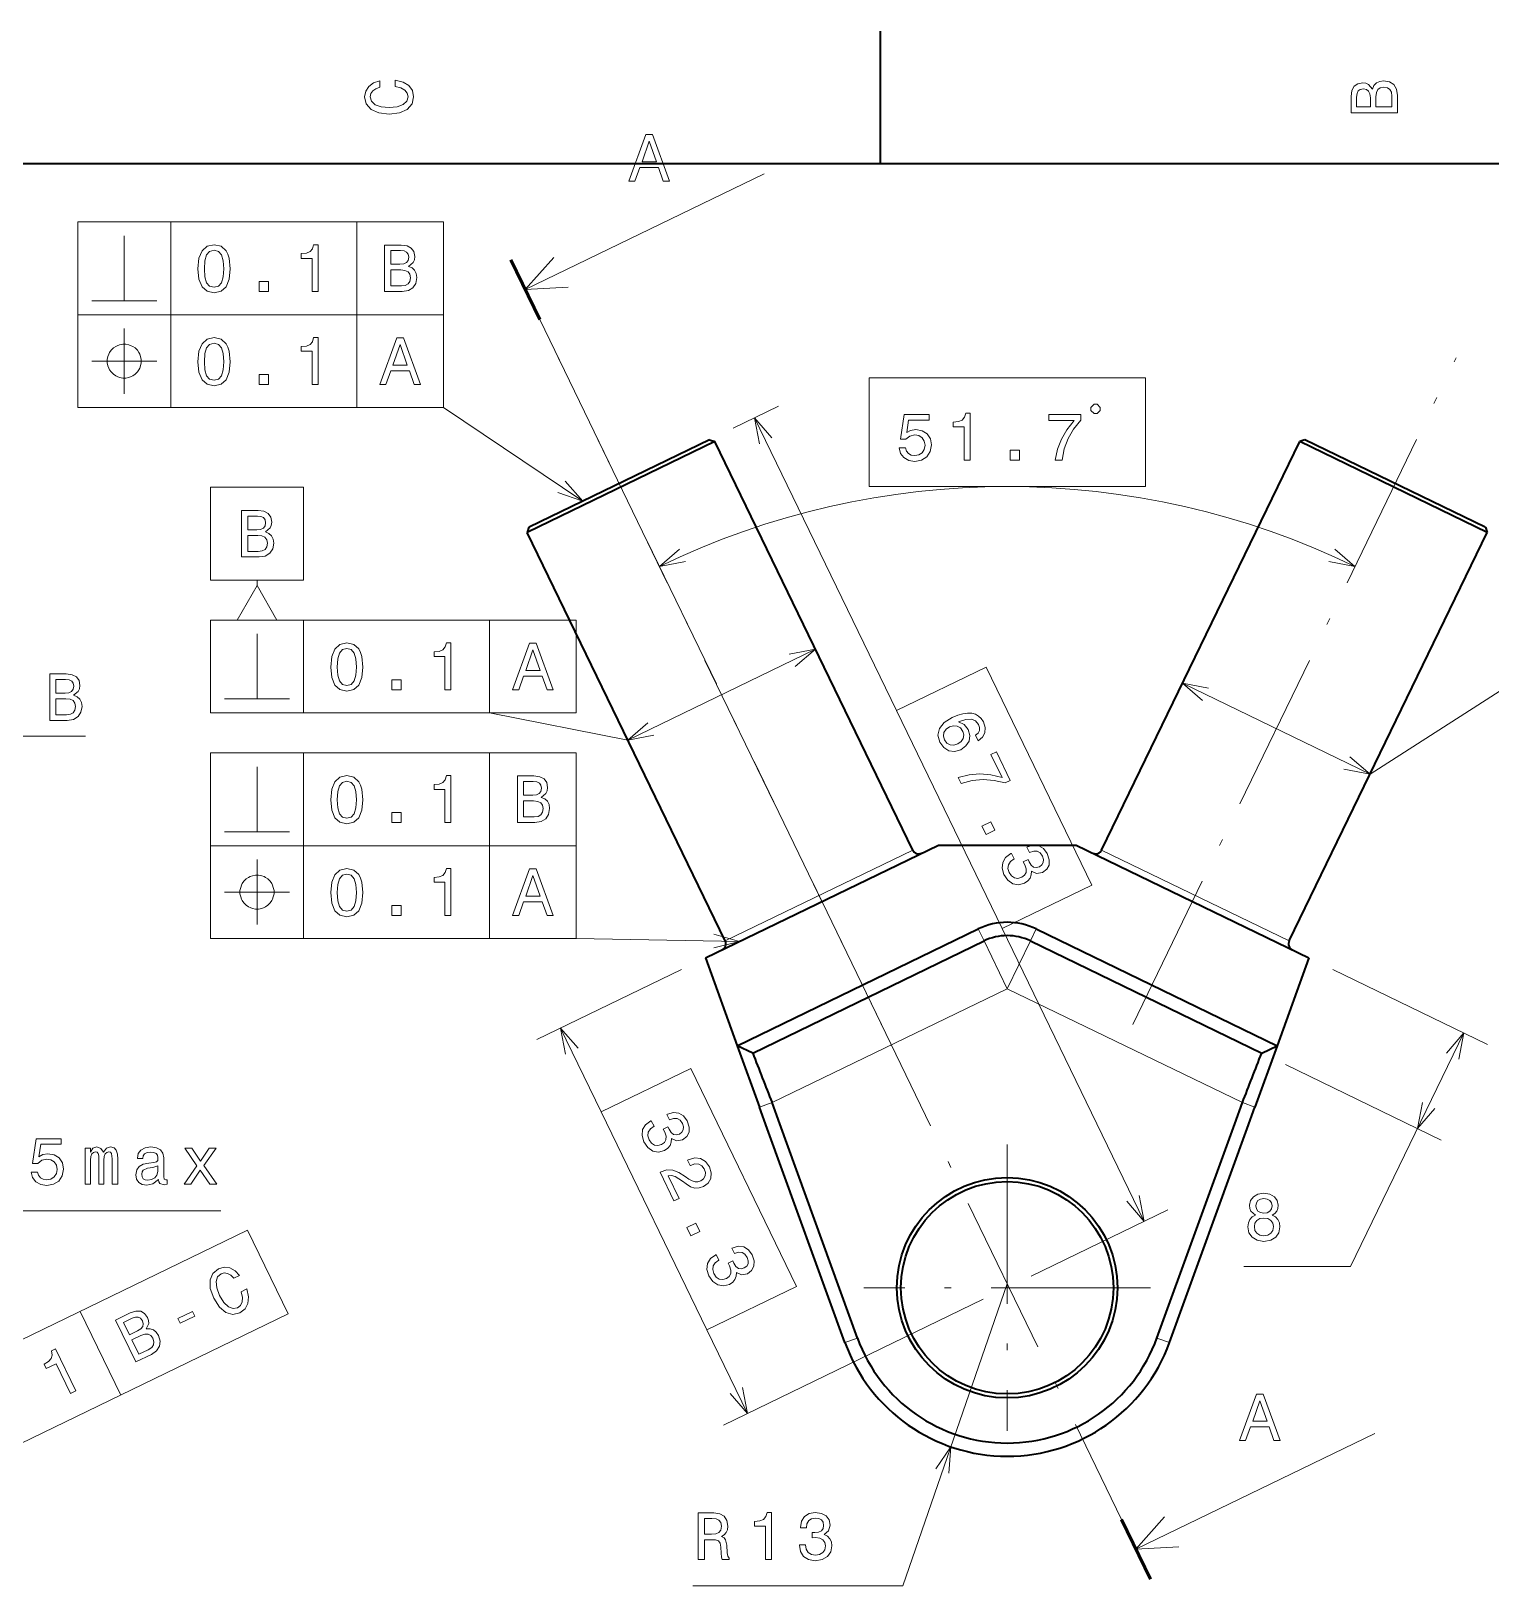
# Model space of a CAD drawing. Extents: x 0 to 297, y 0 to 210.
# Drawn here: x 84.5 to 194.5, y 92.9 to 210 of the extents above; entities that cross this region are included whole.
import ezdxf

# ---------------------------------------------------------------- set-up
doc = ezdxf.new("R2010")
doc.units = 0
doc.linetypes.add('DASHDOT', pattern=[18.5, 12, -3, 0.5, -3])

msp = doc.modelspace()

# ---------------------------------------------------------------- linework, layer by layer
at = {"color": 7, "lineweight": 35, "ltscale": 0.25}
msp.add_line((148.5, 200), (148.5, 210), dxfattribs=at)
at = {"color": 7, "lineweight": 35}
for p, q in [((287, 200), (10, 200)), ((150.92009, 148.30484), (136.002777, 179.080048)), ((165.143936, 148.30484), (180.061249, 179.080048)), ((136.792297, 141.456833), (121.874969, 172.23204)), ((179.271729, 141.456833), (194.189056, 172.23204)), ((137.700424, 133.562393), (155.85112, 142.360367)), ((160.212906, 142.360367), (178.363602, 133.562393))]:
    msp.add_line(p, q, dxfattribs=at)
at = {"color": 7, "lineweight": 13}
for p, q in [((121.73349, 190.521118), (139.730698, 199.24469)), ((88.032013, 195.635391), (115.576103, 195.635391)), ((88.032013, 188.635391), (115.576103, 188.635391)), ((88.032013, 181.635391), (115.576103, 181.635391)), ((138.998642, 180.865601), (149.691315, 158.806046)), ((98.032013, 165.635391), (125.576103, 165.635391)), ((98.032013, 158.635391), (125.576103, 158.635391)), ((98.032013, 155.635391), (125.576103, 155.635391)), ((98.032013, 148.635391), (125.576103, 148.635391)), ((157.649002, 142.388916), (168.34169, 120.329369)), ((98.032013, 141.635391), (125.576103, 141.635391)), ((67.744682, 121.135857), (98.796844, 121.135857)), ((69.306206, 104.384308), (100.815826, 119.657608)), ((158.032013, 115.635391), (150.172791, 92.870911)), ((156.2323, 114.459724), (136.677322, 104.981056)), ((72.359459, 98.085281), (103.86908, 113.358589))]:
    msp.add_line(p, q, dxfattribs=at)
at = {"color": 7, "lineweight": 13, "ltscale": 0.175}
for p, q in [((88.032013, 195.635391), (88.032013, 188.635391)), ((95.032013, 195.635391), (95.032013, 188.635391)), ((109.040085, 195.635391), (109.040085, 188.635391)), ((115.576103, 195.635391), (115.576103, 188.635391)), ((88.032013, 188.635391), (88.032013, 181.635391)), ((95.032013, 188.635391), (95.032013, 181.635391)), ((109.040085, 188.635391), (109.040085, 181.635391)), ((115.576103, 188.635391), (115.576103, 181.635391)), ((98.032013, 165.635391), (98.032013, 158.635391)), ((105.032013, 165.635391), (105.032013, 158.635391)), ((119.040085, 165.635391), (119.040085, 158.635391)), ((125.576103, 165.635391), (125.576103, 158.635391)), ((98.032013, 155.635391), (98.032013, 148.635391)), ((105.032013, 155.635391), (105.032013, 148.635391)), ((119.040085, 155.635391), (119.040085, 148.635391)), ((125.576103, 155.635391), (125.576103, 148.635391)), ((98.032013, 148.635391), (98.032013, 141.635391)), ((105.032013, 148.635391), (105.032013, 141.635391)), ((119.040085, 148.635391), (119.040085, 141.635391)), ((125.576103, 148.635391), (125.576103, 141.635391)), ((100.815826, 119.657608), (103.86908, 113.358589)), ((88.210526, 113.547585), (91.263779, 107.248566))]:
    msp.add_line(p, q, dxfattribs=at)
at = {"color": 7, "lineweight": 100, "ltscale": 0.125}
for p, q in [((120.643051, 192.770767), (122.823944, 188.271469)), ((168.816833, 93.385742), (166.635941, 97.88504))]:
    msp.add_line(p, q, dxfattribs=at)
at = {"color": 7, "linetype": 'DASHDOT', "lineweight": 13}
for p, q in [((122.823944, 188.271469), (166.635941, 97.88504)), ((148.572159, 135.151566), (124.222916, 185.385315)), ((167.491867, 135.151566), (191.84111, 185.385315)), ((158.032013, 126.122078), (158.032013, 104.542084)), ((168.822006, 115.332077), (147.24202, 115.332077))]:
    msp.add_line(p, q, dxfattribs=at)
at = {"color": 7, "lineweight": 13, "ltscale": 0.094367}
msp.add_line((137.401672, 180.091522), (140.798355, 181.737946), dxfattribs=at)
at = {"color": 7, "lineweight": 35, "ltscale": 0.377362}
for p, q in [((135.601959, 179.219162), (122.019058, 172.635269)), ((194.044968, 172.635269), (180.462067, 179.219162))]:
    msp.add_line(p, q, dxfattribs=at)
at = {"color": 7, "lineweight": 35, "ltscale": 0.010607}
for p, q in [((135.601959, 179.219162), (136.002777, 179.080048)), ((180.462067, 179.219162), (180.061249, 179.080048)), ((122.014076, 172.632858), (121.874969, 172.23204)), ((194.049957, 172.632858), (194.189056, 172.23204))]:
    msp.add_line(p, q, dxfattribs=at)
at = {"color": 7, "lineweight": 35, "ltscale": 0.392356}
for p, q in [((136.002777, 179.080048), (121.880157, 172.234558)), ((194.183868, 172.234558), (180.061249, 179.080048))]:
    msp.add_line(p, q, dxfattribs=at)
at = {"color": 7, "lineweight": 35, "ltscale": 0.000144}
for p, q in [((121.880157, 172.234558), (121.874969, 172.23204)), ((194.189056, 172.23204), (194.183868, 172.234558)), ((150.914917, 148.302338), (150.92009, 148.30484)), ((165.143936, 148.30484), (165.149109, 148.302338)), ((136.792297, 141.456833), (136.797485, 141.459351)), ((179.266541, 141.459351), (179.271729, 141.456833))]:
    msp.add_line(p, q, dxfattribs=at)
at = {"color": 7, "lineweight": 35, "ltscale": 0.000138}
msp.add_line((122.019058, 172.635269), (122.014076, 172.632858), dxfattribs=at)
at = {"color": 7, "lineweight": 35, "ltscale": 0.000139}
msp.add_line((194.049957, 172.632858), (194.044968, 172.635269), dxfattribs=at)
at = {"color": 7, "lineweight": 13, "ltscale": 0.010048}
msp.add_line((101.532013, 168.233459), (101.532013, 168.635391), dxfattribs=at)
at = {"color": 34, "lineweight": 13, "ltscale": 0.3925}
for p, q in [((129.459656, 156.584457), (143.587448, 163.432465)), ((171.234818, 160.870651), (185.36261, 154.022644))]:
    msp.add_line(p, q, dxfattribs=at)
at = {"color": 7, "lineweight": 35, "ltscale": 0.4875}
for p, q in [((135.300644, 140.178162), (152.847916, 148.683655)), ((163.21611, 148.683655), (180.763382, 140.178162))]:
    msp.add_line(p, q, dxfattribs=at)
at = {"color": 7, "lineweight": 13, "ltscale": 0.392356}
for p, q in [((136.797485, 141.459351), (150.92009, 148.30484)), ((165.143936, 148.30484), (179.266541, 141.459351))]:
    msp.add_line(p, q, dxfattribs=at)
at = {"color": 7, "lineweight": 35, "ltscale": 0.259205}
msp.add_line((152.847916, 148.683655), (163.21611, 148.683655), dxfattribs=at)
at = {"color": 7, "lineweight": 13, "ltscale": 0.025}
for p, q in [((155.85112, 142.360367), (156.287292, 141.46051)), ((160.212906, 142.360367), (159.776733, 141.46051)), ((139.37912, 128.934326), (140.319168, 129.275314)), ((145.811172, 111.202454), (146.751236, 111.543449)), ((170.252853, 111.202454), (169.31279, 111.543449))]:
    msp.add_line(p, q, dxfattribs=at)
at = {"color": 7, "lineweight": 35, "ltscale": 0.484086}
for p, q in [((138.8629, 133.014587), (156.287292, 141.46051)), ((159.776733, 141.46051), (177.201126, 133.014587))]:
    msp.add_line(p, q, dxfattribs=at)
at = {"color": 7, "lineweight": 13, "ltscale": 0.1}
for p in [(156.287292, 141.46051), (159.776733, 141.46051)]:
    msp.add_line(p, (158.032013, 137.861069), dxfattribs=at)
at = {"color": 7, "lineweight": 35, "ltscale": 0.176073}
for p, q in [((135.300644, 140.178162), (137.702255, 133.557343)), ((180.763382, 140.178162), (178.361771, 133.557343))]:
    msp.add_line(p, q, dxfattribs=at)
at = {"color": 7, "lineweight": 13, "ltscale": 0.302836}
msp.add_line((133.500931, 139.305801), (122.60054, 134.022186), dxfattribs=at)
at = {"color": 7, "lineweight": 13, "ltscale": 0.32383}
msp.add_line((182.563095, 139.305801), (194.219162, 133.655884), dxfattribs=at)
at = {"color": 7, "lineweight": 13, "ltscale": 0.492098}
for p, q in [((158.032013, 137.861069), (140.319244, 129.27536)), ((175.744781, 129.27536), (158.032013, 137.861069))]:
    msp.add_line(p, q, dxfattribs=at)
at = {"color": 7, "lineweight": 13, "ltscale": 0.17536}
for p, q in [((124.400269, 134.894547), (127.459808, 128.58255)), ((135.417496, 112.165413), (138.477036, 105.853416))]:
    msp.add_line(p, q, dxfattribs=at)
at = {"color": 7, "lineweight": 35, "ltscale": 0.122943}
msp.add_line((137.702255, 133.557343), (139.37912, 128.934326), dxfattribs=at)
at = {"color": 7, "lineweight": 35, "ltscale": 0.032032}
for p, q in [((138.8629, 133.014587), (137.702255, 133.557343)), ((177.201126, 133.014587), (178.361771, 133.557343))]:
    msp.add_line(p, q, dxfattribs=at)
at = {"color": 7, "lineweight": 35, "ltscale": 0.122944}
msp.add_line((178.361786, 133.557343), (176.684906, 128.934326), dxfattribs=at)
at = {"color": 7, "lineweight": 13, "ltscale": 0.489089}
msp.add_line((183.88623, 116.923767), (192.419449, 134.528244), dxfattribs=at)
at = {"color": 7, "lineweight": 13, "ltscale": 0.325853}
msp.add_line((179.000839, 132.142227), (190.729736, 126.457008), dxfattribs=at)
at = {"color": 7, "lineweight": 35, "ltscale": 0.042426}
for p, q in [((139.957855, 127.33902), (139.379074, 128.934326)), ((140.897934, 127.680016), (140.319244, 129.27536)), ((175.166092, 127.680016), (175.744781, 129.27536)), ((176.106171, 127.33902), (176.684998, 128.934311))]:
    msp.add_line(p, q, dxfattribs=at)
at = {"color": 7, "lineweight": 13, "ltscale": 0.025004}
msp.add_line((176.684998, 128.934311), (175.744797, 129.27536), dxfattribs=at)
at = {"color": 7, "lineweight": 35, "ltscale": 0.429134}
for p, q in [((146.751236, 111.543449), (140.897934, 127.680016)), ((169.31279, 111.543449), (175.166092, 127.680016)), ((145.811172, 111.202454), (139.957855, 127.33902)), ((170.252853, 111.202454), (176.106171, 127.33902))]:
    msp.add_line(p, q, dxfattribs=at)
at = {"color": 7, "lineweight": 13, "ltscale": 0.286424}
msp.add_line((159.831726, 116.204437), (170.141403, 121.201729), dxfattribs=at)
at = {"color": 7, "lineweight": 13, "ltscale": 0.200901}
msp.add_line((183.88623, 116.923767), (175.850204, 116.923767), dxfattribs=at)
at = {"color": 7, "lineweight": 13, "ltscale": 0.5}
msp.add_line((167.726395, 95.635391), (185.723587, 104.358971), dxfattribs=at)
at = {"color": 7, "lineweight": 13, "ltscale": 0.395202}
msp.add_line((150.172791, 92.870911), (134.364716, 92.870911), dxfattribs=at)
at = {"color": 7, "lineweight": 13}
for points in [[(111.93206, 205.817017), (112.35569, 205.716141), (112.658287, 205.549713), (112.844887, 205.317734), (112.905403, 205.045395), (112.814629, 204.71759), (112.54229, 204.460388), (112.098488, 204.28891), (111.483215, 204.233429), (110.872986, 204.28891), (110.424141, 204.455338), (110.151802, 204.71254), (110.055984, 205.045395), (110.106415, 205.287476), (110.247627, 205.494247), (110.474571, 205.655624), (110.787247, 205.766571), (110.787247, 206.245682), (110.308144, 206.094391), (109.94503, 205.832138), (109.718086, 205.474075), (109.637398, 205.045395), (109.763474, 204.510818), (110.116501, 204.10231), (110.696472, 203.840057), (111.483215, 203.749283), (112.269958, 203.840057), (112.84993, 204.10231), (113.208, 204.510818), (113.329041, 205.045395), (113.233215, 205.51442), (112.965927, 205.892654), (112.527161, 206.159943), (111.93206, 206.301163)], [(185.542007, 205.630417), (185.249496, 205.983429), (185.052811, 206.074219), (184.81073, 206.104477), (184.432495, 206.03891), (184.160156, 205.842224), (183.993729, 205.524506), (183.933212, 205.080704), (183.933212, 203.835022), (187.433212, 203.835022), (187.433212, 205.151306), (187.36261, 205.620331), (187.155838, 205.968307), (186.828018, 206.185165), (186.384216, 206.260818), (186.08667, 206.215424), (185.839554, 206.094391), (185.65799, 205.897705)], [(185.385666, 204.984879), (185.385666, 204.298996), (184.351807, 204.298996), (184.351807, 205.025223), (184.382065, 205.297562), (184.472839, 205.489197), (184.629181, 205.605194), (184.86116, 205.645538), (185.093155, 205.600143), (185.254532, 205.479111), (185.355408, 205.272339)], [(187.014618, 205.095825), (187.014618, 204.298996), (185.809296, 204.298996), (185.809296, 205.050446), (185.844589, 205.368164), (185.9505, 205.595108), (186.132065, 205.731277), (186.394302, 205.776657), (186.671692, 205.731277), (186.863327, 205.605194), (186.979324, 205.393372)], [(129.53537, 198.698914), (129.999359, 198.698914), (130.367508, 199.727737), (131.764481, 199.727737), (132.132645, 198.698914), (132.606705, 198.698914), (131.325729, 202.203964), (130.81131, 202.203964)], [(130.5289, 200.156403), (131.068512, 201.699631), (131.608139, 200.156403)], [(92.815346, 185.135391), (92.815346, 185.25206), (92.757011, 185.485397), (92.698677, 185.660385), (92.640343, 185.777054), (92.523682, 185.952057), (92.348679, 186.12706), (92.173683, 186.243729), (92.057014, 186.302063), (91.882011, 186.360397), (91.648682, 186.418732), (91.532013, 186.418732), (91.415344, 186.418732), (91.182014, 186.360397), (91.007011, 186.302063), (90.890343, 186.243729), (90.715347, 186.12706), (90.540344, 185.952057), (90.423683, 185.777054), (90.365349, 185.660385), (90.307014, 185.485397), (90.24868, 185.25206), (90.24868, 185.135391), (90.24868, 185.018723), (90.307014, 184.785385), (90.365349, 184.610397), (90.423683, 184.493729), (90.540344, 184.318726), (90.715347, 184.143723), (90.890343, 184.027054), (91.007011, 183.968719), (91.182014, 183.910385), (91.415344, 183.852051), (91.532013, 183.852051), (91.648682, 183.852051), (91.882011, 183.910385), (92.057014, 183.968719), (92.173683, 184.027054), (92.348679, 184.143723), (92.523682, 184.318726), (92.640343, 184.493729), (92.698677, 184.610397), (92.757011, 184.785385), (92.815346, 185.018723)], [(147.626633, 183.88884), (147.626633, 175.688843), (168.437393, 175.688843), (168.437393, 183.88884)], [(164.570724, 181.188843), (164.804062, 181.188843), (165.037399, 181.42218), (165.037399, 181.655518), (164.804062, 181.88884), (164.570724, 181.88884), (164.337387, 181.655518), (164.337387, 181.42218)], [(149.893921, 178.601669), (150.004883, 178.188126), (150.251999, 177.865356), (150.615112, 177.663635), (151.079086, 177.587982), (151.588455, 177.678757), (151.986862, 177.925873), (152.239029, 178.319244), (152.334854, 178.823578), (152.249115, 179.292587), (152.007034, 179.660736), (151.628799, 179.897766), (151.139603, 179.983521), (150.761353, 179.922989), (150.468857, 179.756561), (150.610062, 180.699646), (152.143204, 180.699646), (152.143204, 181.11319), (150.272171, 181.11319), (149.994781, 179.257294), (150.398254, 179.257294), (150.69075, 179.494324), (151.06395, 179.580048), (151.386719, 179.524582), (151.633835, 179.36319), (151.790176, 179.116074), (151.845657, 178.798355), (151.790176, 178.480621), (151.628799, 178.233521), (151.381683, 178.077179), (151.06395, 178.021698), (150.796661, 178.057007), (150.58989, 178.172989), (150.438599, 178.354553), (150.362946, 178.601669)], [(154.789886, 177.688843), (155.248825, 177.688843), (155.248825, 181.21405), (154.905884, 181.21405), (154.815109, 180.906433), (154.633545, 180.699646), (154.356171, 180.578613), (153.972885, 180.538269), (153.972885, 180.180206), (154.789886, 180.180206)], [(161.651703, 177.688843), (162.161072, 177.688843), (162.327499, 178.520981), (162.62001, 179.297638), (163.033554, 180.018814), (163.573181, 180.694611), (163.573181, 181.11319), (161.172592, 181.11319), (161.172592, 180.654266), (163.08902, 180.654266), (162.534271, 179.973419), (162.115677, 179.262329), (161.823181, 178.505844)], [(158.268707, 177.688843), (158.964676, 177.688843), (158.964676, 178.440277), (158.268707, 178.440277)], [(98.032013, 175.635391), (98.032013, 168.635391), (105.032013, 168.635391), (105.032013, 175.635391)], [(102.162415, 172.276596), (102.515442, 172.569107), (102.606216, 172.765793), (102.636475, 173.007874), (102.570915, 173.386108), (102.374229, 173.658447), (102.056503, 173.824875), (101.612701, 173.885391), (100.367027, 173.885391), (100.367027, 170.385391), (101.683304, 170.385391), (102.152328, 170.455994), (102.500313, 170.662766), (102.717171, 170.99057), (102.792816, 171.434387), (102.747429, 171.731934), (102.626389, 171.97905), (102.429703, 172.160614)], [(101.516876, 172.432938), (100.831001, 172.432938), (100.831001, 173.466797), (101.557228, 173.466797), (101.829559, 173.436539), (102.02121, 173.345764), (102.137199, 173.189423), (102.177544, 172.957428), (102.132156, 172.725449), (102.011124, 172.564056), (101.804344, 172.463196)], [(101.627838, 170.803986), (100.831001, 170.803986), (100.831001, 172.009308), (101.582443, 172.009308), (101.900162, 171.973999), (102.127113, 171.868103), (102.263275, 171.686539), (102.30867, 171.424301), (102.263275, 171.146912), (102.137199, 170.955276), (101.925385, 170.839279)], [(103.032013, 165.635391), (101.532013, 168.233459), (100.032013, 165.635391)], [(156.440262, 162.077393), (149.691315, 158.806046), (157.649002, 142.388916), (164.397964, 145.660263)], [(87.718613, 159.967682), (88.07164, 160.260193), (88.162415, 160.456879), (88.192673, 160.698959), (88.127113, 161.077194), (87.930428, 161.349533), (87.612701, 161.515961), (87.1689, 161.576477), (85.923225, 161.576477), (85.923225, 158.076477), (87.23951, 158.076477), (87.708527, 158.147079), (88.056511, 158.353851), (88.273369, 158.681671), (88.349014, 159.125473), (88.303627, 159.423019), (88.182587, 159.670135), (87.985901, 159.8517)], [(87.073082, 160.124023), (86.387199, 160.124023), (86.387199, 161.157883), (87.113426, 161.157883), (87.385757, 161.127625), (87.5774, 161.03685), (87.693398, 160.880508), (87.733742, 160.648529), (87.688354, 160.416534), (87.567314, 160.255157), (87.360542, 160.154282)], [(87.184029, 158.495071), (86.387199, 158.495071), (86.387199, 159.700394), (87.138641, 159.700394), (87.456367, 159.6651), (87.683311, 159.559189), (87.819481, 159.377625), (87.864868, 159.115387), (87.819481, 158.837997), (87.693398, 158.646362), (87.481583, 158.530365)], [(155.854324, 156.538788), (156.18013, 156.803192), (156.355621, 157.134857), (156.378494, 157.527054), (156.243912, 157.955017), (156.082367, 158.207367), (155.883942, 158.397018), (155.644272, 158.533051), (155.361008, 158.608704), (155.04541, 158.623871), (154.692963, 158.576324), (154.30365, 158.46608), (153.890945, 158.288452), (153.281723, 157.903473), (152.922073, 157.454529), (152.814484, 156.959625), (152.956757, 156.423309), (153.251816, 156.022705), (153.627899, 155.790268), (154.069305, 155.735214), (154.533295, 155.864838), (154.927032, 156.15097), (155.15712, 156.520294), (155.209702, 156.943695), (155.08873, 157.378265), (154.789001, 157.765396), (154.37413, 157.962219), (154.906326, 158.136124), (155.335236, 158.164673), (155.656326, 158.0457), (155.878525, 157.772293), (155.952209, 157.527786), (155.940491, 157.309143), (155.836655, 157.118698), (155.651947, 156.956299)], [(154.315384, 156.302841), (154.00528, 156.214172), (153.725845, 156.235657), (153.481644, 156.369492), (153.313065, 156.601624), (153.228668, 156.891388), (153.270355, 157.163788), (153.424408, 157.400986), (153.690506, 157.580414), (153.993881, 157.671417), (154.268768, 157.647736), (154.506104, 157.504974), (154.692413, 157.247803), (154.761276, 156.978546), (154.724258, 156.719604), (154.572556, 156.489151)], [(154.349335, 153.781601), (154.571503, 153.323242), (155.392899, 153.536438), (156.21936, 153.611984), (157.048706, 153.554413), (157.892197, 153.363602), (158.268875, 153.546173), (157.221786, 155.70636), (156.808807, 155.50618), (157.644714, 153.781662), (156.790085, 153.983902), (155.967621, 154.050415), (155.159302, 153.983658)], [(156.132889, 150.102036), (156.436447, 149.475754), (157.11264, 149.803528), (156.809082, 150.429794)], [(158.349243, 148.050171), (158.317474, 148.034775), (157.916992, 147.750977), (157.693634, 147.379303), (157.647659, 146.942291), (157.786087, 146.460144), (158.09201, 146.025574), (158.463272, 145.768387), (158.89093, 145.695465), (159.338959, 145.811752), (159.589127, 145.977844), (159.75856, 146.183273), (159.84729, 146.42804), (159.864227, 146.705261), (160.252274, 146.529068), (160.693146, 146.613861), (161.01413, 146.853516), (161.187302, 147.178436), (161.201233, 147.577515), (161.049057, 148.041779), (160.778458, 148.415009), (160.427002, 148.631363), (160.01033, 148.681595), (159.555283, 148.54509), (159.523514, 148.529694), (159.719299, 148.125793), (160.027344, 148.23027), (160.293289, 148.21347), (160.512756, 148.084457), (160.687912, 147.838699), (160.766006, 147.585114), (160.754288, 147.36647), (160.650589, 147.187302), (160.461624, 147.045273), (160.219452, 146.978333), (160.016907, 147.014648), (159.83374, 147.161255), (159.681137, 147.406738), (159.599884, 147.585922), (159.241364, 147.41214), (159.358231, 147.194183), (159.455963, 146.888474), (159.450439, 146.622375), (159.335037, 146.409515), (159.125595, 146.251953), (158.838181, 146.174286), (158.579239, 146.211304), (158.35553, 146.360672), (158.180496, 146.617706), (158.087296, 146.925598), (158.122253, 147.200348), (158.276291, 147.437546), (158.55162, 147.63266)], [(102.815346, 145.135391), (102.815346, 145.25206), (102.757011, 145.485397), (102.698677, 145.660385), (102.640343, 145.777054), (102.523682, 145.952057), (102.348679, 146.12706), (102.173683, 146.243729), (102.057014, 146.302063), (101.882011, 146.360397), (101.648682, 146.418732), (101.532013, 146.418732), (101.415344, 146.418732), (101.182014, 146.360397), (101.007011, 146.302063), (100.890343, 146.243729), (100.715347, 146.12706), (100.540344, 145.952057), (100.423683, 145.777054), (100.365349, 145.660385), (100.307014, 145.485397), (100.24868, 145.25206), (100.24868, 145.135391), (100.24868, 145.018723), (100.307014, 144.785385), (100.365349, 144.610397), (100.423683, 144.493729), (100.540344, 144.318726), (100.715347, 144.143723), (100.890343, 144.027054), (101.007011, 143.968719), (101.182014, 143.910385), (101.415344, 143.852051), (101.532013, 143.852051), (101.648682, 143.852051), (101.882011, 143.910385), (102.057014, 143.968719), (102.173683, 144.027054), (102.348679, 144.143723), (102.523682, 144.318726), (102.640343, 144.493729), (102.698677, 144.610397), (102.757011, 144.785385), (102.815346, 145.018723)], [(134.208755, 131.853882), (127.459808, 128.58255), (135.417496, 112.165413), (142.166443, 115.43676)], [(131.229004, 127.912354), (131.197235, 127.896957), (130.796753, 127.613167), (130.573395, 127.241493), (130.52742, 126.804474), (130.665848, 126.322334), (130.971771, 125.887756), (131.343033, 125.630569), (131.770691, 125.55764), (132.218735, 125.673935), (132.468887, 125.840019), (132.638321, 126.045448), (132.727051, 126.290215), (132.743988, 126.567444), (133.132034, 126.391251), (133.572906, 126.476044), (133.89389, 126.715698), (134.067062, 127.040627), (134.080994, 127.439697), (133.928818, 127.903954), (133.658218, 128.277191), (133.306763, 128.493546), (132.890106, 128.543777), (132.435043, 128.407272), (132.40329, 128.391876), (132.59906, 127.987976), (132.907104, 128.092453), (133.17305, 128.075653), (133.392517, 127.94664), (133.567688, 127.700882), (133.645767, 127.447304), (133.634048, 127.228653), (133.53035, 127.049484), (133.341385, 126.907455), (133.099213, 126.840508), (132.896667, 126.876831), (132.713501, 127.023445), (132.560898, 127.268921), (132.479645, 127.448112), (132.121124, 127.27433), (132.237991, 127.056358), (132.335724, 126.750656), (132.3302, 126.484566), (132.214798, 126.271706), (132.005356, 126.114136), (131.717941, 126.036469), (131.459, 126.073486), (131.235291, 126.222855), (131.060257, 126.479889), (130.967056, 126.787788), (131.002014, 127.062538), (131.156052, 127.299736), (131.431381, 127.494843)], [(84.520042, 124.048676), (84.630997, 123.635132), (84.878113, 123.31237), (85.241226, 123.110641), (85.7052, 123.034988), (86.214569, 123.125771), (86.612984, 123.372887), (86.865143, 123.766258), (86.960968, 124.270584), (86.875229, 124.739601), (86.633156, 125.107758), (86.254913, 125.344788), (85.765717, 125.430527), (85.387474, 125.37001), (85.094971, 125.203583), (85.236176, 126.146667), (86.769318, 126.146667), (86.769318, 126.560211), (84.898285, 126.560211), (84.620911, 124.7043), (85.024368, 124.7043), (85.316872, 124.94133), (85.690071, 125.027069), (86.012833, 124.971588), (86.259956, 124.810211), (86.416298, 124.563095), (86.471771, 124.245361), (86.416298, 123.927643), (86.254913, 123.680527), (86.007797, 123.524185), (85.690071, 123.468704), (85.422775, 123.504013), (85.216003, 123.62001), (85.064713, 123.801559), (84.989059, 124.048676)], [(88.586319, 123.135857), (88.994827, 123.135857), (88.994827, 124.946381), (89.020042, 125.218704), (89.095688, 125.41539), (89.211685, 125.531387), (89.362976, 125.576782), (89.484016, 125.536438), (89.564713, 125.43557), (89.605057, 125.264099), (89.620186, 125.037155), (89.620186, 123.135857), (90.003471, 123.135857), (90.003471, 124.946381), (90.028687, 125.213669), (90.104332, 125.410355), (90.225372, 125.531387), (90.376671, 125.576782), (90.497704, 125.536438), (90.5784, 125.43557), (90.62883, 125.037155), (90.62883, 123.135857), (91.037331, 123.135857), (91.037331, 125.006897), (91.012115, 125.395218), (90.931427, 125.692772), (90.770042, 125.874329), (90.507797, 125.939896), (90.200157, 125.839027), (89.96312, 125.546524), (89.776527, 125.833984), (89.463844, 125.939896), (89.176376, 125.839027), (88.979691, 125.55661), (88.979691, 125.84407), (88.586319, 125.84407)], [(94.107651, 123.488884), (94.107651, 123.473755), (94.132866, 123.302284), (94.208511, 123.181244), (94.526237, 123.085419), (94.773354, 123.125771), (94.773354, 123.468704), (94.66745, 123.453583), (94.526237, 123.519142), (94.501022, 123.720871), (94.501022, 125.122887), (94.440506, 125.480957), (94.263992, 125.733124), (93.956352, 125.884415), (93.522636, 125.939896), (93.098999, 125.879372), (92.786324, 125.707901), (92.589638, 125.440613), (92.524078, 125.087585), (92.524078, 125.057327), (92.922485, 125.057327), (92.957794, 125.269142), (93.068741, 125.420441), (93.250298, 125.511215), (93.507507, 125.546524), (93.754623, 125.521301), (93.931137, 125.445656), (94.037041, 125.314529), (94.072342, 125.13298), (94.05217, 124.921158), (93.971481, 124.815247), (93.769753, 124.764816), (93.39151, 124.724472), (92.957794, 124.633698), (92.650154, 124.472313), (92.468597, 124.220154), (92.413124, 123.846954), (92.463554, 123.514099), (92.619896, 123.266983), (92.872055, 123.110641), (93.220039, 123.055161), (93.689056, 123.161072)], [(96.557648, 123.135857), (97.253616, 124.189896), (97.969757, 123.135857), (98.504333, 123.135857), (97.536034, 124.532829), (98.44886, 125.84407), (97.934448, 125.84407), (97.273788, 124.860641), (96.613129, 125.84407), (96.088623, 125.84407), (96.986328, 124.527786), (96.038193, 123.135857)], [(94.05722, 124.083984), (93.996696, 123.821732), (93.835312, 123.62001), (93.593239, 123.488884), (93.295685, 123.443497), (93.10405, 123.468704), (92.96788, 123.5494), (92.882141, 123.690613), (92.856926, 123.887299), (92.877106, 124.063812), (92.957794, 124.189896), (93.280563, 124.3311), (93.689056, 124.391617), (94.05722, 124.512657)], [(131.886841, 124.034607), (132.936127, 121.869881), (133.326416, 122.059059), (132.497101, 123.769966), (132.756592, 123.778046), (133.012772, 123.700462), (133.579163, 123.352905), (133.845093, 123.151146), (134.185425, 122.946213), (134.515717, 122.842903), (134.842865, 122.850159), (135.168915, 122.952164), (135.512726, 123.214088), (135.708862, 123.572571), (135.741089, 123.991707), (135.604584, 124.446754), (135.316254, 124.845032), (134.942383, 125.072929), (134.498627, 125.121246), (134.014145, 124.976074), (133.950623, 124.945282), (134.150787, 124.532303), (134.187103, 124.549904), (134.515488, 124.658646), (134.801804, 124.646103), (135.041611, 124.521347), (135.216919, 124.286865), (135.299118, 124.001656), (135.280258, 123.751518), (135.164856, 123.538658), (134.964478, 123.38549), (134.740326, 123.316071), (134.521545, 123.316505), (134.296844, 123.386932), (134.063919, 123.520622), (133.78891, 123.717987), (133.291962, 124.026344), (132.840668, 124.194298), (132.387421, 124.204384), (131.900452, 124.041206)], [(176.742844, 120.809929), (176.485641, 120.668724), (176.309128, 120.472038), (176.198181, 120.224915), (176.162872, 119.927368), (176.243576, 119.478523), (176.475555, 119.130539), (176.853806, 118.908638), (177.36821, 118.822899), (177.877579, 118.908638), (178.255814, 119.130539), (178.487808, 119.478523), (178.573547, 119.927368), (178.533203, 120.224915), (178.427292, 120.472038), (178.245728, 120.668724), (177.993576, 120.809929), (178.195297, 120.930969), (178.336517, 121.097397), (178.422241, 121.299126), (178.452499, 121.546242), (178.371811, 121.904312), (178.160004, 122.19178), (177.817062, 122.378372), (177.36821, 122.448982), (176.914322, 122.378372), (176.571381, 122.19178), (176.354523, 121.904312), (176.27887, 121.546242), (176.304092, 121.299126), (176.389832, 121.097397)], [(176.75798, 121.505898), (176.798325, 121.727798), (176.919357, 121.899269), (177.111008, 122.00518), (177.36821, 122.045525), (177.620377, 122.00518), (177.812012, 121.899269), (177.933044, 121.727798), (177.978439, 121.505898), (177.933044, 121.278954), (177.812012, 121.10244), (177.620377, 120.986443), (177.36821, 120.951141), (177.111008, 120.991486), (176.919357, 121.10244), (176.798325, 121.278954)], [(133.901382, 119.878525), (134.204941, 119.252251), (134.881134, 119.580017), (134.577576, 120.206284)], [(176.647034, 119.937454), (176.692413, 120.204742), (176.838669, 120.406471), (177.065613, 120.537598), (177.36821, 120.582985), (177.665756, 120.537598), (177.8927, 120.406471), (178.038956, 120.204742), (178.089386, 119.937454), (178.038956, 119.649994), (177.8927, 119.433128), (177.665756, 119.291924), (177.36821, 119.246529), (177.065613, 119.291924), (176.838669, 119.433128), (176.692413, 119.649994)], [(136.117722, 117.82666), (136.085953, 117.811264), (135.685486, 117.527473), (135.462128, 117.1558), (135.416153, 116.718781), (135.554581, 116.236641), (135.860504, 115.802071), (136.231766, 115.544876), (136.659424, 115.471947), (137.107452, 115.588242), (137.357605, 115.754333), (137.527054, 115.959763), (137.615768, 116.204529), (137.632721, 116.48175), (138.020767, 116.305557), (138.461639, 116.390358), (138.782623, 116.630013), (138.955795, 116.954941), (138.969727, 117.354004), (138.817535, 117.818268), (138.546951, 118.191505), (138.195496, 118.407852), (137.778824, 118.458092), (137.323776, 118.321587), (137.292007, 118.30619), (137.487793, 117.90229), (137.795837, 118.006767), (138.061783, 117.98996), (138.281235, 117.860954), (138.456406, 117.615196), (138.534485, 117.36161), (138.522781, 117.142967), (138.419067, 116.963791), (138.230118, 116.821762), (137.987946, 116.754814), (137.785385, 116.791145), (137.602234, 116.937752), (137.449615, 117.183228), (137.368362, 117.362419), (137.009857, 117.188637), (137.126709, 116.970665), (137.224457, 116.664963), (137.218933, 116.398872), (137.103531, 116.186012), (136.894073, 116.028442), (136.606659, 115.950783), (136.347733, 115.987801), (136.124008, 116.137161), (135.94899, 116.394196), (135.855774, 116.702095), (135.890732, 116.976845), (136.044785, 117.214043), (136.320099, 117.409149)], [(175.528275, 103.813187), (175.992264, 103.813187), (176.360413, 104.842003), (177.757385, 104.842003), (178.125549, 103.813187), (178.599609, 103.813187), (177.318634, 107.31823), (176.804214, 107.31823)], [(176.521805, 105.270676), (177.061417, 106.813904), (177.601044, 105.270676)], [(139.827972, 94.870911), (140.286911, 94.870911), (140.286911, 98.396126), (139.94397, 98.396126), (139.853195, 98.088486), (139.671631, 97.881714), (139.394257, 97.760681), (139.010971, 97.720337), (139.010971, 97.362259), (139.827972, 97.362259)], [(142.383881, 95.970337), (142.383881, 95.935028), (142.464584, 95.450882), (142.701614, 95.087769), (143.074814, 94.855782), (143.569046, 94.770042), (144.093536, 94.855782), (144.486908, 95.077682), (144.739075, 95.43071), (144.829849, 95.884598), (144.789505, 96.182144), (144.678558, 96.424225), (144.496994, 96.610825), (144.254929, 96.746994), (144.582733, 97.019325), (144.69873, 97.453041), (144.623077, 97.846413), (144.406219, 98.143967), (144.053192, 98.330566), (143.569046, 98.396126), (143.115158, 98.31543), (142.767166, 98.093529), (142.540222, 97.740509), (142.464584, 97.271484), (142.464584, 97.236183), (142.913422, 97.236183), (142.953766, 97.558945), (143.0849, 97.790939), (143.296707, 97.932144), (143.594269, 97.982582), (143.856506, 97.94223), (144.048157, 97.836327), (144.164139, 97.664856), (144.209534, 97.432869), (144.164139, 97.185753), (144.043106, 97.019325), (143.831299, 96.918457), (143.543823, 96.888199), (143.347137, 96.893242), (143.347137, 96.494827), (143.594269, 96.504913), (143.911987, 96.459526), (144.149017, 96.338486), (144.290222, 96.1418), (144.340652, 95.884598), (144.285187, 95.592087), (144.138931, 95.375229), (143.906937, 95.239067), (143.599304, 95.19368), (143.281586, 95.24411), (143.049591, 95.395401), (142.903336, 95.637482), (142.84787, 95.970337)], [(134.758087, 94.870911), (135.227112, 94.870911), (135.227112, 96.348572), (135.706223, 96.348572), (136.05925, 96.333443), (136.281143, 96.26284), (136.402191, 96.096413), (136.452621, 95.798859), (136.477829, 95.344971), (136.508087, 95.047424), (136.568619, 94.870911), (137.098145, 94.870911), (137.098145, 94.966728), (136.982162, 95.107941), (136.941818, 95.370186), (136.906509, 95.935028), (136.82077, 96.353622), (136.704773, 96.484741), (136.523224, 96.580566), (136.72496, 96.706642), (136.866165, 96.883156), (136.95694, 97.105057), (136.987198, 97.372345), (136.916595, 97.795982), (136.714874, 98.113708), (136.382019, 98.305344), (135.928131, 98.370911), (134.758087, 98.370911)], [(135.796997, 97.94223), (136.104645, 97.911972), (136.321503, 97.816154), (136.457657, 97.639641), (136.503052, 97.362259), (136.452621, 97.069756), (136.316452, 96.893242), (136.084457, 96.802467), (135.766739, 96.777252), (135.227112, 96.777252), (135.227112, 97.94223)]]:
    msp.add_lwpolyline(points, close=True, dxfattribs=at)
for points in [[(91.532013, 189.685394), (91.532013, 192.135391), (91.532013, 194.585388)], [(123.89106, 192.947861), (121.73349, 190.521118), (124.975082, 190.711456)], [(89.082016, 189.685394), (91.532013, 189.685394), (93.98201, 189.685394)], [(91.532013, 182.685394), (91.532013, 185.135391), (91.532013, 187.585388)], [(89.082016, 185.135391), (91.532013, 185.135391), (93.98201, 185.135391)], [(126.068321, 174.598022), (115.576103, 181.635391)], [(140.307068, 179.352982), (138.998642, 180.865601), (139.375473, 178.901413)], [(124.175598, 175.244232), (126.068321, 174.598022), (124.752274, 176.104019)], [(133.350571, 170.983521), (131.837952, 169.675079), (133.802139, 170.05191)], [(182.261887, 170.05191), (184.226074, 169.675079), (182.713455, 170.983521)], [(101.532013, 159.685394), (101.532013, 162.135391), (101.532013, 164.585388)], [(185.36261, 154.022644), (198.032013, 162.135391)], [(99.082016, 159.685394), (101.532013, 159.685394), (103.98201, 159.685394)], [(129.459656, 156.584457), (119.040085, 158.635391)], [(48.015095, 137.165161), (82.570198, 156.886276), (88.606224, 156.886276)], [(101.532013, 149.685394), (101.532013, 152.135391), (101.532013, 154.585388)], [(99.082016, 149.685394), (101.532013, 149.685394), (103.98201, 149.685394)], [(101.532013, 142.685394), (101.532013, 145.135391), (101.532013, 147.585388)], [(99.082016, 145.135391), (101.532013, 145.135391), (103.98201, 145.135391)], [(135.926056, 140.937912), (137.866608, 141.421936), (135.944031, 141.973038)], [(137.866608, 141.421936), (125.576103, 141.635391)], [(125.708694, 133.381927), (124.400269, 134.894547), (124.7771, 132.930359)], [(192.042618, 132.564072), (192.419449, 134.528244), (191.111008, 133.01564)], [(189.306839, 129.293549), (188.930008, 127.329369), (190.238449, 128.84198)], [(167.033249, 121.841988), (168.34169, 120.329369), (167.964859, 122.293549)], [(137.16861, 107.366028), (138.477036, 105.853416), (138.100204, 107.817596)], [(153.648453, 101.352097), (153.789597, 103.347107), (152.669861, 101.689941)], [(169.883957, 98.062134), (167.726395, 95.635391), (170.967987, 95.825729)]]:
    msp.add_lwpolyline(points, dxfattribs=at)
at = {"color": 7, "lineweight": 5}
for points in [[(97.08461, 192.095047), (97.160255, 191.303253), (97.397285, 190.738419), (97.775528, 190.395477), (98.300026, 190.284531), (98.819473, 190.395477), (99.197716, 190.738419), (99.42971, 191.303253), (99.510399, 192.095047), (99.42971, 192.88179), (99.333885, 193.194473), (99.197716, 193.451675), (98.819473, 193.794617), (98.300026, 193.910614), (97.775528, 193.794617), (97.397285, 193.446625), (97.160255, 192.88179)], [(97.568756, 192.095047), (97.6091, 192.705276), (97.735184, 193.144043), (97.962128, 193.401245), (98.300026, 193.49202), (98.632881, 193.401245), (98.859825, 193.144043), (98.985901, 192.705276), (99.026253, 192.095047), (98.985901, 191.479767), (98.859825, 191.041016), (98.632881, 190.783813), (98.300026, 190.698074), (97.962128, 190.783813), (97.735184, 191.041016), (97.6091, 191.479767)], [(105.68129, 190.385391), (106.140228, 190.385391), (106.140228, 193.910614), (105.797287, 193.910614), (105.706512, 193.602966), (105.524956, 193.396194), (105.247574, 193.275162), (104.864288, 193.234818), (104.864288, 192.87674), (105.68129, 192.87674)], [(112.938499, 192.276596), (113.291527, 192.569107), (113.382301, 192.765793), (113.412567, 193.007874), (113.347, 193.386108), (113.150314, 193.658447), (112.832596, 193.824875), (112.388786, 193.885391), (111.143112, 193.885391), (111.143112, 190.385391), (112.459396, 190.385391), (112.928413, 190.455994), (113.276398, 190.662766), (113.493256, 190.990585), (113.568901, 191.434387), (113.523514, 191.731934), (113.402473, 191.97905), (113.205788, 192.160614)], [(112.292969, 192.432938), (111.607086, 192.432938), (111.607086, 193.466797), (112.333313, 193.466797), (112.605644, 193.436539), (112.797287, 193.345764), (112.913284, 193.189423), (112.953629, 192.957443), (112.908241, 192.725449), (112.787201, 192.564072), (112.580429, 192.463196)], [(101.688065, 190.385391), (102.384033, 190.385391), (102.384033, 191.136826), (101.688065, 191.136826)], [(112.403915, 190.803986), (111.607086, 190.803986), (111.607086, 192.009308), (112.358528, 192.009308), (112.676254, 191.974014), (112.903198, 191.868103), (113.039368, 191.686539), (113.084755, 191.424301), (113.039368, 191.146912), (112.913284, 190.955276), (112.701469, 190.839279)], [(97.08461, 185.095047), (97.160255, 184.303253), (97.397285, 183.738419), (97.775528, 183.395477), (98.300026, 183.284531), (98.819473, 183.395477), (99.197716, 183.738419), (99.42971, 184.303253), (99.510399, 185.095047), (99.42971, 185.88179), (99.333885, 186.194473), (99.197716, 186.451675), (98.819473, 186.794617), (98.300026, 186.910614), (97.775528, 186.794617), (97.397285, 186.446625), (97.160255, 185.88179)], [(97.568756, 185.095047), (97.6091, 185.705276), (97.735184, 186.144043), (97.962128, 186.401245), (98.300026, 186.49202), (98.632881, 186.401245), (98.859825, 186.144043), (98.985901, 185.705276), (99.026253, 185.095047), (98.985901, 184.479767), (98.859825, 184.041016), (98.632881, 183.783813), (98.300026, 183.698074), (97.962128, 183.783813), (97.735184, 184.041016), (97.6091, 184.479767)], [(105.68129, 183.385391), (106.140228, 183.385391), (106.140228, 186.910614), (105.797287, 186.910614), (105.706512, 186.602966), (105.524956, 186.396194), (105.247574, 186.275162), (104.864288, 186.234818), (104.864288, 185.87674), (105.68129, 185.87674)], [(110.774956, 183.385391), (111.23893, 183.385391), (111.607086, 184.414215), (113.004059, 184.414215), (113.372215, 183.385391), (113.846283, 183.385391), (112.5653, 186.890442), (112.050888, 186.890442)], [(111.768471, 184.84288), (112.308098, 186.386108), (112.847725, 184.84288)], [(101.688065, 183.385391), (102.384033, 183.385391), (102.384033, 184.136826), (101.688065, 184.136826)], [(107.08461, 162.095047), (107.160255, 161.303253), (107.397285, 160.738419), (107.775528, 160.395477), (108.300026, 160.284531), (108.819473, 160.395477), (109.197716, 160.738419), (109.42971, 161.303253), (109.510399, 162.095047), (109.42971, 162.88179), (109.333885, 163.194473), (109.197716, 163.451675), (108.819473, 163.794617), (108.300026, 163.910614), (107.775528, 163.794617), (107.397285, 163.446625), (107.160255, 162.88179)], [(107.568756, 162.095047), (107.6091, 162.705276), (107.735184, 163.144043), (107.962128, 163.401245), (108.300026, 163.49202), (108.632881, 163.401245), (108.859825, 163.144043), (108.985901, 162.705276), (109.026253, 162.095047), (108.985901, 161.479767), (108.859825, 161.041016), (108.632881, 160.783813), (108.300026, 160.698074), (107.962128, 160.783813), (107.735184, 161.041016), (107.6091, 161.479767)], [(115.68129, 160.385391), (116.140228, 160.385391), (116.140228, 163.910614), (115.797287, 163.910614), (115.706512, 163.602966), (115.524956, 163.396194), (115.247574, 163.275162), (114.864288, 163.234818), (114.864288, 162.87674), (115.68129, 162.87674)], [(120.774956, 160.385391), (121.23893, 160.385391), (121.607086, 161.414215), (123.004059, 161.414215), (123.372215, 160.385391), (123.846283, 160.385391), (122.5653, 163.890442), (122.050888, 163.890442)], [(121.768471, 161.84288), (122.308098, 163.386108), (122.847725, 161.84288)], [(111.688065, 160.385391), (112.384033, 160.385391), (112.384033, 161.136826), (111.688065, 161.136826)], [(107.08461, 152.095047), (107.160255, 151.303253), (107.397285, 150.738419), (107.775528, 150.395477), (108.300026, 150.284531), (108.819473, 150.395477), (109.197716, 150.738419), (109.42971, 151.303253), (109.510399, 152.095047), (109.42971, 152.88179), (109.333885, 153.194473), (109.197716, 153.451675), (108.819473, 153.794617), (108.300026, 153.910614), (107.775528, 153.794617), (107.397285, 153.446625), (107.160255, 152.88179)], [(107.568756, 152.095047), (107.6091, 152.705276), (107.735184, 153.144043), (107.962128, 153.401245), (108.300026, 153.49202), (108.632881, 153.401245), (108.859825, 153.144043), (108.985901, 152.705276), (109.026253, 152.095047), (108.985901, 151.479767), (108.859825, 151.041016), (108.632881, 150.783813), (108.300026, 150.698074), (107.962128, 150.783813), (107.735184, 151.041016), (107.6091, 151.479767)], [(115.68129, 150.385391), (116.140228, 150.385391), (116.140228, 153.910614), (115.797287, 153.910614), (115.706512, 153.602966), (115.524956, 153.396194), (115.247574, 153.275162), (114.864288, 153.234818), (114.864288, 152.87674), (115.68129, 152.87674)], [(122.938499, 152.276596), (123.291527, 152.569107), (123.382301, 152.765793), (123.412567, 153.007874), (123.347, 153.386108), (123.150314, 153.658447), (122.832596, 153.824875), (122.388786, 153.885391), (121.143112, 153.885391), (121.143112, 150.385391), (122.459396, 150.385391), (122.928413, 150.455994), (123.276398, 150.662766), (123.493256, 150.990585), (123.568901, 151.434387), (123.523514, 151.731934), (123.402473, 151.97905), (123.205788, 152.160614)], [(122.292969, 152.432938), (121.607086, 152.432938), (121.607086, 153.466797), (122.333313, 153.466797), (122.605644, 153.436539), (122.797287, 153.345764), (122.913284, 153.189423), (122.953629, 152.957443), (122.908241, 152.725449), (122.787201, 152.564072), (122.580429, 152.463196)], [(111.688065, 150.385391), (112.384033, 150.385391), (112.384033, 151.136826), (111.688065, 151.136826)], [(122.403915, 150.803986), (121.607086, 150.803986), (121.607086, 152.009308), (122.358528, 152.009308), (122.676254, 151.974014), (122.903198, 151.868103), (123.039368, 151.686539), (123.084755, 151.424301), (123.039368, 151.146912), (122.913284, 150.955276), (122.701469, 150.839279)], [(107.08461, 145.095047), (107.160255, 144.303253), (107.397285, 143.738419), (107.775528, 143.395477), (108.300026, 143.284531), (108.819473, 143.395477), (109.197716, 143.738419), (109.42971, 144.303253), (109.510399, 145.095047), (109.42971, 145.88179), (109.333885, 146.194473), (109.197716, 146.451675), (108.819473, 146.794617), (108.300026, 146.910614), (107.775528, 146.794617), (107.397285, 146.446625), (107.160255, 145.88179)], [(107.568756, 145.095047), (107.6091, 145.705276), (107.735184, 146.144043), (107.962128, 146.401245), (108.300026, 146.49202), (108.632881, 146.401245), (108.859825, 146.144043), (108.985901, 145.705276), (109.026253, 145.095047), (108.985901, 144.479767), (108.859825, 144.041016), (108.632881, 143.783813), (108.300026, 143.698074), (107.962128, 143.783813), (107.735184, 144.041016), (107.6091, 144.479767)], [(115.68129, 143.385391), (116.140228, 143.385391), (116.140228, 146.910614), (115.797287, 146.910614), (115.706512, 146.602966), (115.524956, 146.396194), (115.247574, 146.275162), (114.864288, 146.234818), (114.864288, 145.87674), (115.68129, 145.87674)], [(120.774956, 143.385391), (121.23893, 143.385391), (121.607086, 144.414215), (123.004059, 144.414215), (123.372215, 143.385391), (123.846283, 143.385391), (122.5653, 146.890442), (122.050888, 146.890442)], [(121.768471, 144.84288), (122.308098, 146.386108), (122.847725, 144.84288)], [(111.688065, 143.385391), (112.384033, 143.385391), (112.384033, 144.136826), (111.688065, 144.136826)], [(100.332664, 115.035118), (100.426682, 114.609917), (100.408905, 114.265038), (100.28154, 113.995934), (100.062874, 113.822685), (99.728294, 113.761391), (99.378059, 113.894264), (99.030182, 114.218834), (98.711891, 114.748299), (98.495644, 115.321617), (98.449623, 115.798111), (98.562286, 116.155357), (98.820015, 116.386772), (99.059845, 116.446976), (99.307503, 116.410095), (99.551712, 116.276268), (99.787941, 116.043297), (100.21907, 116.252274), (99.873947, 116.617409), (99.479576, 116.829773), (99.058372, 116.877808), (98.637436, 116.763443), (98.21138, 116.416809), (97.997765, 115.920959), (98.014748, 115.284676), (98.276222, 114.537125), (98.701073, 113.868759), (99.190033, 113.461258), (99.713806, 113.317223), (100.24765, 113.441475), (100.627907, 113.732285), (100.851685, 114.137787), (100.900833, 114.6492), (100.768333, 115.2463)], [(93.183586, 112.225548), (93.373672, 112.642746), (93.369568, 112.859337), (93.291214, 113.090363), (93.06723, 113.40213), (92.771454, 113.561409), (92.412956, 113.572578), (91.987198, 113.433464), (90.866264, 112.890121), (92.392891, 109.740616), (93.577362, 110.314751), (93.96862, 110.582863), (94.191566, 110.920708), (94.243721, 111.31028), (94.118217, 111.742638), (93.947586, 111.990593), (93.730881, 112.160172), (93.474701, 112.237755)], [(92.5345, 112.084663), (91.917305, 111.7855), (91.466362, 112.715828), (92.119858, 113.032593), (92.37812, 113.124153), (92.590164, 113.126053), (92.762741, 113.035965), (92.90023, 112.844803), (92.960579, 112.616249), (92.92205, 112.418236), (92.779984, 112.237282)], [(95.750252, 112.651413), (96.848495, 113.183746), (96.674713, 113.542267), (95.576469, 113.009926)], [(93.344864, 110.667221), (92.627831, 110.319664), (92.102089, 111.404289), (92.778275, 111.732056), (93.079582, 111.838867), (93.329994, 111.84256), (93.531715, 111.738579), (93.686951, 111.522385), (93.76709, 111.252991), (93.737228, 111.025543), (93.597221, 110.828773)], [(87.47802, 107.358284), (87.890999, 107.558464), (86.353371, 110.730667), (86.044777, 110.581085), (86.097275, 110.264656), (86.024086, 109.999397), (85.827278, 109.769493), (85.499977, 109.56601), (85.656158, 109.243797), (86.391342, 109.600159)]]:
    msp.add_lwpolyline(points, close=True, dxfattribs=at)
at = {"color": 34, "lineweight": 13}
for points in [[(142.074829, 162.124039), (143.587448, 163.432465), (141.623276, 163.055634)], [(173.19899, 160.49382), (171.234818, 160.870651), (172.747421, 159.56221)], [(130.97226, 157.892899), (129.459656, 156.584457), (131.423828, 156.961288)], [(183.398438, 154.399475), (185.36261, 154.022644), (183.850006, 155.33107)]]:
    msp.add_lwpolyline(points, dxfattribs=at)
at = {"color": 7, "lineweight": 35}
for radius in [8.3, 8]:
    msp.add_circle((158.032013, 115.332077), radius, dxfattribs=at)
at = {"color": 7, "lineweight": 13}
msp.add_arc((158.032013, 115.635391), 60.053452, 64.139656, 115.860335, dxfattribs=at)
at = {"color": 7, "lineweight": 35}
for centre, radius, start, end in [((158.032013, 137.861069), 5, 64.139656, 115.860335), ((158.032013, 137.861069), 4, 64.139656, 115.860335), ((1029.136108, 477.575256), 954.624755, 201.157831, 201.398677), ((-713.072144, 477.575256), 954.624755, 338.601318, 338.842164), ((158.032013, 115.635391), 12, 199.937508, 340.062495), ((158.032013, 115.635391), 13, 199.937508, 340.062497)]:
    msp.add_arc(centre, radius, start, end, dxfattribs=at)
for centre, major_axis, start_param, end_param in [((151.364517, 148.520264), (-0.218094, 0.449928), 1.5707963268, 3.1415926536), ((164.699509, 148.520264), (0.218094, 0.449928), 3.1415926536, 4.7123889804), ((136.34787, 141.241409), (0.218094, -0.449928), 6.2831853072, 7.853981634), ((179.716156, 141.241409), (-0.218094, -0.449928), 4.7123889804, 6.2831853072)]:
    msp.add_ellipse(centre, major_axis=major_axis, ratio=0.999266, start_param=start_param, end_param=end_param, dxfattribs=at)

doc.saveas('drawing.dxf')
